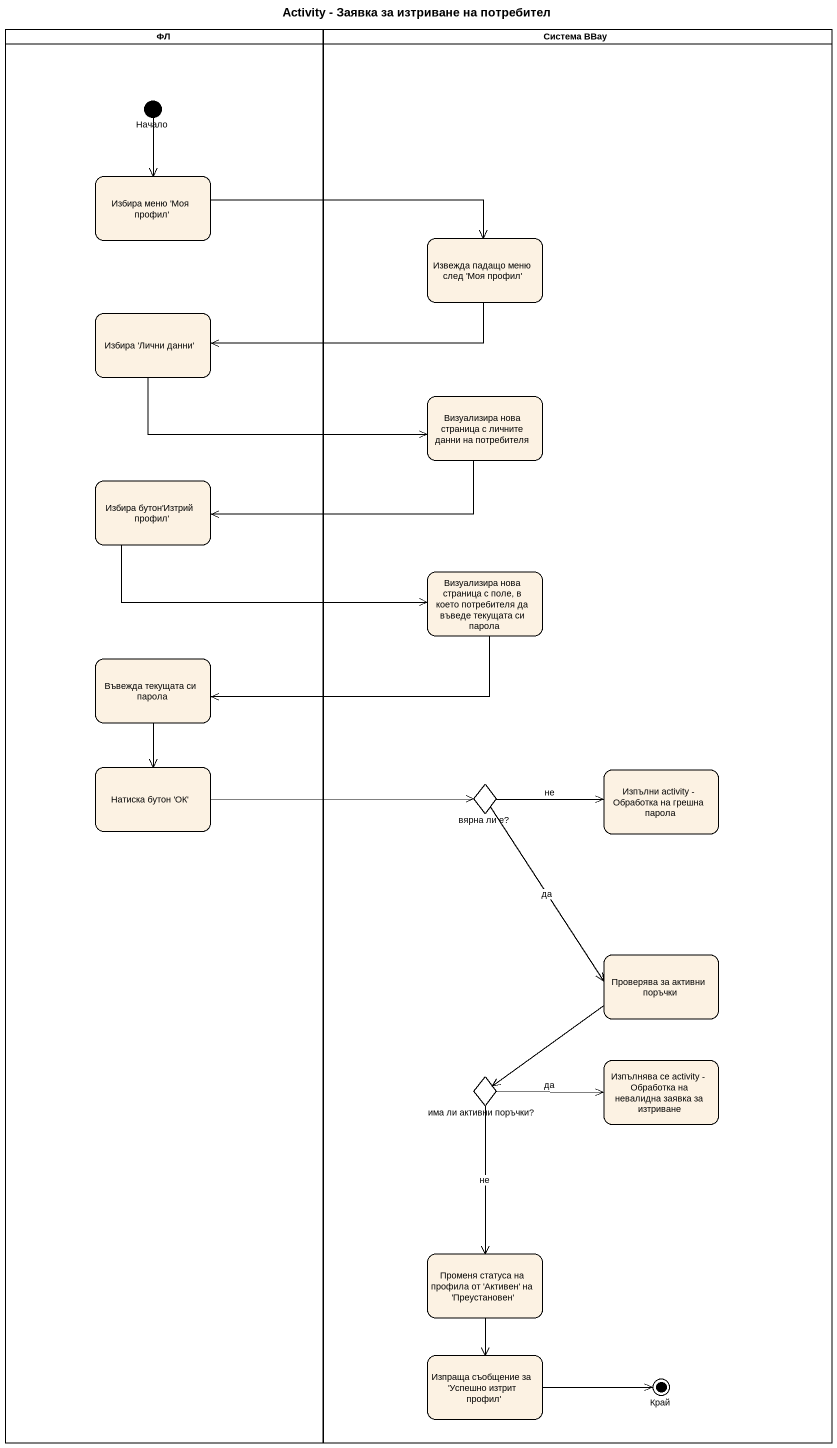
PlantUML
@startuml
title Activity - Заявка за изтриване на потребител
hide empty description
state ФЛ <<partition>> {
  state Начало <<start>>
  state "Избира меню 'Моя профил'" as Избира_меню_Моя_профил
  state "Избира 'Лични данни'" as Избира_Лични_данни
  state "Избира бутон'Изтрий профил'" as Избира_бутон_Изтрий_профил
  state "Въвежда текущата си парола" as Въвежда_текущата_си_парола
  state "Натиска бутон 'ОК'" as Натиска_бутон_ОК
}
state "Система BBay" as Система_BBay <<partition>> {
  state "Извежда падащо меню след 'Моя профил'" as Извежда_падащо_меню_след
  state "Визуализира нова страница с личните данни на потребителя" as Визуализира_нова_страница_с
  state "Визуализира нова страница с поле, в което потребителя да въведе текущата си парола" as Визуализира_нова_страница_с_2
  state "вярна ли е?" as вярна_ли_е <<choice>>
  state "Изпълни activity - Обработка на грешна парола" as Изпълни_activity_Обработка
  state "Проверява за активни поръчки" as Проверява_за_активни_поръчки
  state "има ли активни поръчки?" as има_ли_активни_поръчки <<choice>>
  state "Изпълнява се activity - Обработка на невалидна заявка за изтриване" as Изпълнява_се_activity
  state "Променя статуса на профила от 'Активен' на 'Преустановен'" as Променя_статуса_на_профила
  state "Изпраща съобщение за 'Успешно изтрит профил'" as Изпраща_съобщение_за
  state Край <<end>>
}
Начало --> Избира_меню_Моя_профил
Избира_меню_Моя_профил -right-> Извежда_падащо_меню_след
Извежда_падащо_меню_след -left-> Избира_Лични_данни
Избира_Лични_данни -right-> Визуализира_нова_страница_с
Визуализира_нова_страница_с -left-> Избира_бутон_Изтрий_профил
Избира_бутон_Изтрий_профил -right-> Визуализира_нова_страница_с_2
Визуализира_нова_страница_с_2 -left-> Въвежда_текущата_си_парола
Въвежда_текущата_си_парола --> Натиска_бутон_ОК
Натиска_бутон_ОК -right-> вярна_ли_е
вярна_ли_е -right-> Изпълни_activity_Обработка : не
вярна_ли_е --> Проверява_за_активни_поръчки : да
Проверява_за_активни_поръчки -left-> има_ли_активни_поръчки
има_ли_активни_поръчки -right-> Изпълнява_се_activity : да
има_ли_активни_поръчки --> Променя_статуса_на_профила : не
Променя_статуса_на_профила --> Изпраща_съобщение_за
Изпраща_съобщение_за -right-> Край
@enduml
